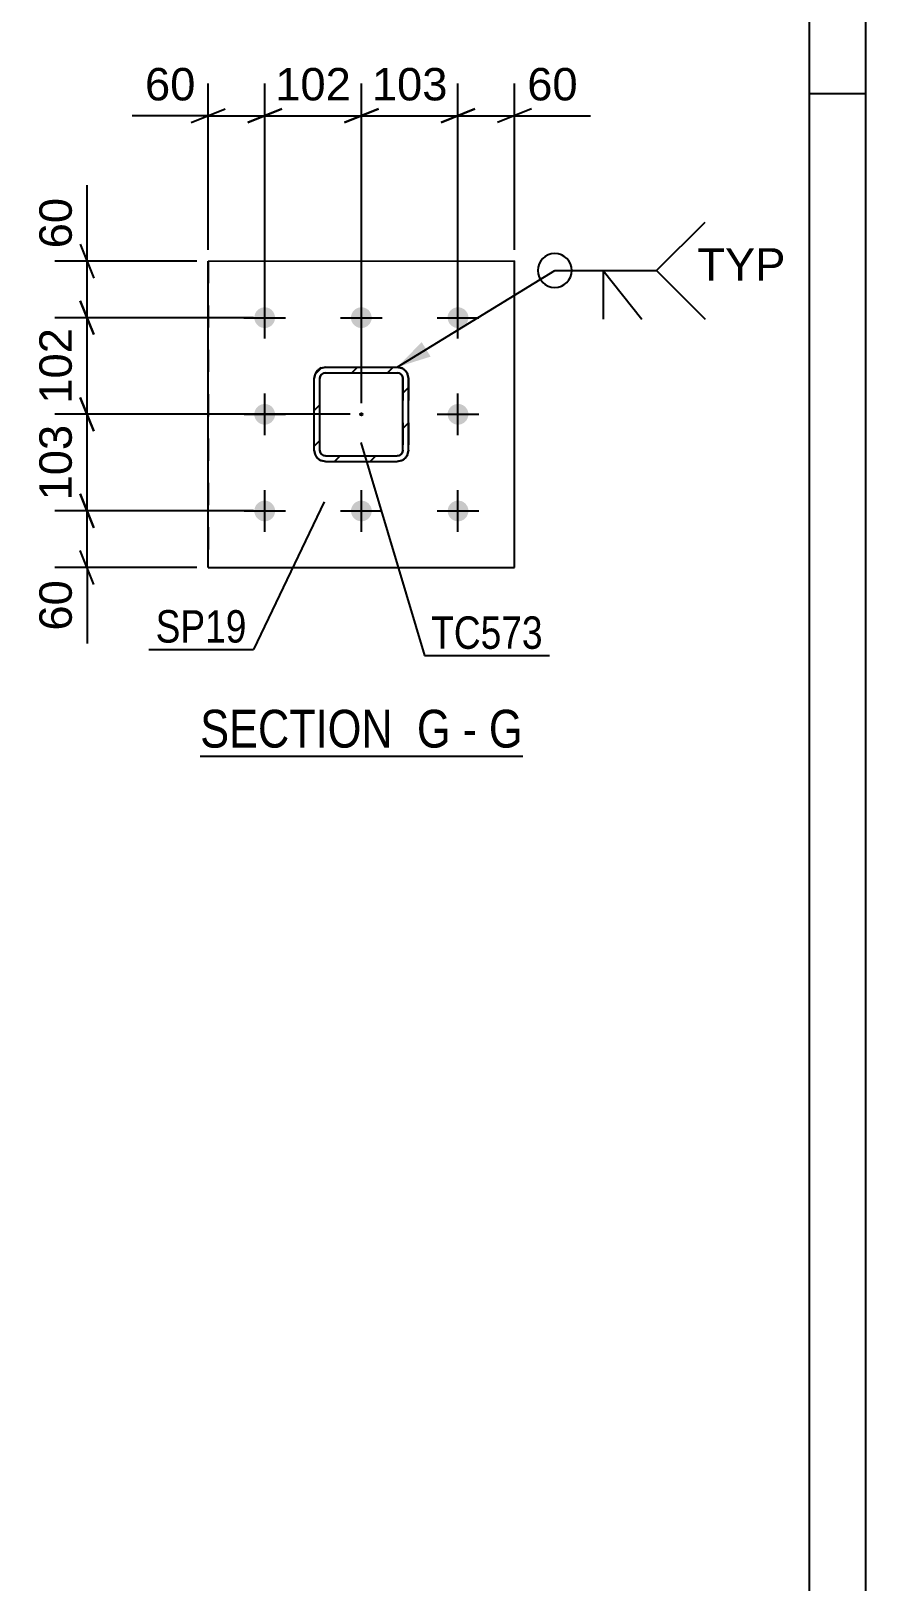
# Model space of a CAD drawing. Header units: millimetres. Extents: x -130 to 464, y -183 to 237.
# Drawn here: x 390 to 463.8, y -16.5 to 120.6 of the extents above; entities that cross this region are included whole.
import ezdxf

# ---------------------------------------------------------------- set-up
doc = ezdxf.new("R2010")
doc.units = ezdxf.units.MM
doc.linetypes.add('DXK_LINE_DOT2', pattern=[3.9198, 1.9599, -1.9599])
doc.linetypes.add('DXK_LINE_DOT3', pattern=[5.9187, 2.979, -0.9799, 0.9799, -0.9799])
doc.styles.add('Arial', font='ARIAL.TTF', dxfattribs={"height": 0.2})
doc.styles.add('Arial Narrow', font='ARIALN.TTF', dxfattribs={"height": 0.2})

# ---------------------------------------------------------------- blocks, each defined once
blk = doc.blocks.new('Unknown-284929020-1134')
at = {"color": 5, "linetype": 'Continuous'}
for p, q in [((463.79, -182.98), (463.79, 237.02)), ((458.79, -177.98), (458.79, 232.02)), ((463.79, 115.02), (458.79, 115.02))]:
    blk.add_line(p, q, dxfattribs=at)
blk = doc.blocks.new('Unknown-284929020-16 - 3766')
at = {"color": 6, "linetype": 'Continuous'}
blk.add_line((404.96, 56.5), (433.46, 56.5), dxfattribs=at)
at = {"color": 0, "linetype": 'Continuous'}
for points in [[(423.06, 57.25), (423.06, 60.75), (404.96, 60.75), (404.96, 57.25)], [(427.1, 57.25), (427.1, 60.75), (424.11, 60.75), (424.11, 57.25)], [(429.42, 57.25), (429.42, 60.75), (428.15, 60.75), (428.15, 57.25)], [(433.46, 57.25), (433.46, 60.75), (430.47, 60.75), (430.47, 57.25)]]:
    blk.add_wipeout(points, dxfattribs=at)
at = {"color": 7, "linetype": 'Continuous', "style": 'Arial Narrow'}
for s, p in [('SECTION ', (404.96, 57.25)), ('G', (424.11, 57.25)), ('G', (430.47, 57.25)), ('-', (428.15, 57.25))]:
    blk.add_text(s, height=3.34, dxfattribs=at).set_placement(p)
blk = doc.blocks.new('Bolt-284929020-3807 - 3766')
at = {"linetype": 'Continuous'}
for points in [[(411.57, 95.25), (411.55, 95.06), (411.5, 94.87), (411.4, 94.71), (411.28, 94.56), (411.12, 94.45), (410.95, 94.37), (410.76, 94.33), (410.57, 94.33), (410.38, 94.37), (410.2, 94.44), (410.05, 94.56), (409.92, 94.7), (409.82, 94.86), (409.76, 95.04), (409.74, 95.24), (409.76, 95.43), (409.82, 95.61), (409.91, 95.78), (410.04, 95.92), (410.19, 96.03), (410.37, 96.11), (410.55, 96.15), (410.75, 96.15), (410.93, 96.12), (411.11, 96.04), (411.27, 95.93), (411.39, 95.79), (411.49, 95.62), (411.55, 95.44)], [(420.12, 95.25), (420.1, 95.06), (420.04, 94.88), (419.94, 94.71), (419.82, 94.57), (419.66, 94.45), (419.49, 94.37), (419.3, 94.33), (419.11, 94.33), (418.92, 94.37), (418.75, 94.45), (418.59, 94.56), (418.46, 94.7), (418.36, 94.86), (418.3, 95.05), (418.28, 95.24), (418.3, 95.43), (418.36, 95.61), (418.45, 95.78), (418.58, 95.92), (418.73, 96.03), (418.91, 96.11), (419.1, 96.15), (419.29, 96.16), (419.48, 96.12), (419.65, 96.04), (419.81, 95.93), (419.94, 95.79), (420.03, 95.62), (420.09, 95.44)], [(428.66, 95.25), (428.64, 95.06), (428.58, 94.88), (428.49, 94.71), (428.36, 94.57), (428.2, 94.45), (428.03, 94.37), (427.84, 94.33), (427.65, 94.33), (427.46, 94.37), (427.29, 94.45), (427.13, 94.56), (427, 94.7), (426.91, 94.87), (426.85, 95.05), (426.82, 95.24), (426.84, 95.43), (426.9, 95.61), (426.99, 95.78), (427.12, 95.92), (427.28, 96.04), (427.45, 96.11), (427.64, 96.16), (427.83, 96.16), (428.02, 96.12), (428.19, 96.04), (428.35, 95.93), (428.48, 95.79), (428.58, 95.62), (428.64, 95.44)], [(411.58, 86.71), (411.56, 86.52), (411.5, 86.33), (411.4, 86.17), (411.28, 86.02), (411.12, 85.91), (410.95, 85.83), (410.76, 85.79), (410.57, 85.79), (410.38, 85.83), (410.21, 85.9), (410.05, 86.01), (409.92, 86.16), (409.82, 86.32), (409.76, 86.5), (409.74, 86.69), (409.76, 86.88), (409.82, 87.07), (409.91, 87.23), (410.04, 87.38), (410.19, 87.49), (410.37, 87.57), (410.56, 87.61), (410.75, 87.61), (410.94, 87.57), (411.11, 87.5), (411.27, 87.39), (411.4, 87.24), (411.49, 87.08), (411.55, 86.9)], [(428.66, 86.71), (428.64, 86.52), (428.58, 86.34), (428.49, 86.17), (428.36, 86.03), (428.21, 85.91), (428.03, 85.83), (427.84, 85.79), (427.65, 85.79), (427.46, 85.83), (427.29, 85.91), (427.13, 86.02), (427, 86.16), (426.91, 86.32), (426.85, 86.51), (426.83, 86.7), (426.84, 86.89), (426.9, 87.07), (427, 87.24), (427.12, 87.38), (427.28, 87.49), (427.45, 87.57), (427.64, 87.61), (427.83, 87.62), (428.02, 87.58), (428.19, 87.5), (428.35, 87.39), (428.48, 87.25), (428.58, 87.08), (428.64, 86.9)], [(411.58, 78.16), (411.56, 77.97), (411.5, 77.79), (411.41, 77.62), (411.28, 77.48), (411.12, 77.37), (410.95, 77.29), (410.76, 77.25), (410.57, 77.25), (410.38, 77.28), (410.21, 77.36), (410.05, 77.47), (409.92, 77.61), (409.83, 77.78), (409.76, 77.96), (409.74, 78.15), (409.76, 78.34), (409.82, 78.53), (409.91, 78.69), (410.04, 78.84), (410.2, 78.95), (410.37, 79.03), (410.56, 79.07), (410.75, 79.07), (410.94, 79.03), (411.11, 78.96), (411.27, 78.84), (411.4, 78.7), (411.49, 78.54), (411.56, 78.36)], [(420.12, 78.17), (420.1, 77.98), (420.04, 77.79), (419.95, 77.63), (419.82, 77.48), (419.67, 77.37), (419.49, 77.29), (419.3, 77.25), (419.11, 77.25), (418.92, 77.29), (418.75, 77.36), (418.59, 77.47), (418.46, 77.62), (418.37, 77.78), (418.31, 77.96), (418.28, 78.15), (418.3, 78.34), (418.36, 78.53), (418.46, 78.69), (418.58, 78.84), (418.74, 78.95), (418.91, 79.03), (419.1, 79.07), (419.29, 79.07), (419.48, 79.03), (419.65, 78.96), (419.81, 78.85), (419.94, 78.7), (420.04, 78.54), (420.1, 78.36)], [(428.66, 78.17), (428.64, 77.98), (428.58, 77.79), (428.49, 77.63), (428.36, 77.48), (428.21, 77.37), (428.03, 77.29), (427.85, 77.25), (427.65, 77.25), (427.47, 77.29), (427.29, 77.36), (427.13, 77.48), (427.01, 77.62), (426.91, 77.78), (426.85, 77.96), (426.83, 78.15), (426.85, 78.35), (426.9, 78.53), (427, 78.69), (427.13, 78.84), (427.28, 78.95), (427.45, 79.03), (427.64, 79.07), (427.83, 79.07), (428.02, 79.04), (428.2, 78.96), (428.35, 78.85), (428.48, 78.71), (428.58, 78.54), (428.64, 78.36)]]:
    blk.add_hatch(color=1, dxfattribs=at).paths.add_polyline_path(points)
at = {"color": 1, "linetype": 'Continuous'}
for p, q in [((410.66, 93.41), (410.66, 97.08)), ((419.2, 93.41), (419.2, 97.08)), ((427.74, 93.41), (427.74, 97.08)), ((408.82, 95.24), (412.49, 95.24)), ((417.37, 95.24), (421.03, 95.24)), ((425.91, 95.24), (429.57, 95.24)), ((410.66, 84.87), (410.66, 88.53)), ((427.74, 84.87), (427.74, 88.54)), ((408.83, 86.7), (412.49, 86.7)), ((425.91, 86.7), (429.58, 86.7)), ((410.66, 76.33), (410.66, 79.99)), ((419.2, 76.33), (419.2, 79.99)), ((427.74, 76.33), (427.74, 79.99)), ((408.83, 78.16), (412.49, 78.16)), ((417.37, 78.16), (421.04, 78.16)), ((425.91, 78.16), (429.58, 78.16))]:
    blk.add_line(p, q, dxfattribs=at)
blk = doc.blocks.new('Part-284929020-3791 - 3766')
at = {"linetype": 'Continuous'}
h = blk.add_hatch(dxfattribs=at)
h.set_pattern_fill('', scale=0.7, style=0, pattern_type=0)
h.set_pattern_definition([(45, (415.6497, 90.7914), (-1.57154, 1.57154), [])])
h.paths.add_polyline_path([(416.03, 90.87), (415.65, 90.79), (415.33, 90.57), (415.11, 90.25), (415.03, 89.87), (415.03, 83.53), (415.11, 83.15), (415.33, 82.83), (415.65, 82.61), (416.03, 82.53), (422.37, 82.54), (422.75, 82.61), (423.07, 82.83), (423.29, 83.15), (423.37, 83.54), (423.37, 89.87), (423.29, 90.25), (423.07, 90.58), (422.75, 90.79), (422.37, 90.87)])
h.paths.add_polyline_path([(422.37, 90.37), (422.56, 90.33), (422.72, 90.22), (422.83, 90.06), (422.87, 89.87), (422.87, 83.54), (422.83, 83.34), (422.72, 83.18), (422.56, 83.07), (422.37, 83.04), (416.03, 83.03), (415.84, 83.07), (415.68, 83.18), (415.57, 83.34), (415.53, 83.53), (415.53, 89.87), (415.57, 90.06), (415.68, 90.22), (415.84, 90.33), (416.03, 90.37)])
blk.add_hatch(color=246, dxfattribs=at).paths.add_polyline_path([(419.2, 86.6, -1), (419.2, 86.8, -1)])
at = {"color": 7, "linetype": 'DXK_LINE_DOT2'}
for p, q in [((415.65, 90.79), (416.03, 90.87)), ((416.03, 90.87), (422.37, 90.87)), ((422.37, 90.87), (422.75, 90.79)), ((415.03, 89.87), (415.11, 90.25)), ((415.03, 83.53), (415.03, 89.87)), ((415.57, 90.06), (415.53, 89.87)), ((415.53, 83.53), (415.53, 89.87)), ((415.68, 90.22), (415.57, 90.06)), ((415.84, 90.33), (415.68, 90.22)), ((416.03, 90.37), (415.84, 90.33)), ((416.03, 90.37), (422.37, 90.37)), ((422.56, 90.33), (422.37, 90.37)), ((422.72, 90.22), (422.56, 90.33)), ((422.83, 90.06), (422.72, 90.22)), ((422.87, 89.87), (422.83, 90.06)), ((422.87, 89.87), (422.87, 83.54)), ((423.29, 90.25), (423.37, 89.87)), ((423.37, 89.87), (423.37, 83.54)), ((415.11, 83.15), (415.03, 83.53)), ((415.53, 83.53), (415.57, 83.34)), ((415.57, 83.34), (415.68, 83.18)), ((416.03, 82.53), (415.65, 82.61)), ((415.68, 83.18), (415.84, 83.07)), ((415.84, 83.07), (416.03, 83.03)), ((416.03, 83.03), (422.37, 83.04)), ((416.03, 82.53), (422.37, 82.54)), ((422.37, 83.04), (422.56, 83.07)), ((422.75, 82.61), (422.37, 82.54)), ((422.56, 83.07), (422.72, 83.18)), ((422.72, 83.18), (422.83, 83.34)), ((422.83, 83.34), (422.87, 83.54)), ((423.37, 83.54), (423.29, 83.15))]:
    blk.add_line(p, q, dxfattribs=at)
at = {"color": 2, "linetype": 'Continuous'}
for p, q in [((416.03, 90.87), (415.65, 90.79)), ((416.03, 90.87), (416.03, 90.87)), ((416.03, 90.87), (422.37, 90.87)), ((422.37, 90.87), (422.37, 90.87)), ((422.75, 90.79), (422.37, 90.87)), ((415.11, 90.25), (415.03, 89.87)), ((415.03, 89.87), (415.03, 89.87)), ((415.03, 83.53), (415.03, 89.87)), ((415.53, 89.87), (415.57, 90.06)), ((415.53, 89.87), (415.53, 89.87)), ((415.53, 83.53), (415.53, 89.87)), ((415.57, 90.06), (415.68, 90.22)), ((415.68, 90.22), (415.84, 90.33)), ((415.84, 90.33), (416.03, 90.37)), ((416.03, 90.37), (416.03, 90.37)), ((416.03, 90.37), (422.37, 90.37)), ((422.37, 90.37), (422.37, 90.37)), ((422.37, 90.37), (422.56, 90.33)), ((422.56, 90.33), (422.72, 90.22)), ((422.72, 90.22), (422.83, 90.06)), ((422.83, 90.06), (422.87, 89.87)), ((422.87, 89.87), (422.87, 89.87)), ((422.87, 83.54), (422.87, 89.87)), ((423.37, 89.87), (423.29, 90.25)), ((423.37, 89.87), (423.37, 89.87)), ((423.37, 83.54), (423.37, 89.87)), ((415.03, 83.53), (415.03, 83.53)), ((415.03, 83.53), (415.11, 83.15)), ((415.53, 83.53), (415.53, 83.53)), ((415.57, 83.34), (415.53, 83.53)), ((415.68, 83.18), (415.57, 83.34)), ((415.65, 82.61), (416.03, 82.53)), ((415.84, 83.07), (415.68, 83.18)), ((416.03, 83.03), (415.84, 83.07)), ((416.03, 83.03), (422.37, 83.04)), ((416.03, 83.03), (416.03, 83.03)), ((416.03, 82.53), (422.37, 82.54)), ((416.03, 82.53), (416.03, 82.53)), ((422.56, 83.07), (422.37, 83.04)), ((422.37, 83.04), (422.37, 83.04)), ((422.37, 82.54), (422.75, 82.61)), ((422.37, 82.54), (422.37, 82.54)), ((422.72, 83.18), (422.56, 83.07)), ((422.83, 83.34), (422.72, 83.18)), ((422.87, 83.54), (422.83, 83.34)), ((422.87, 83.54), (422.87, 83.54)), ((423.29, 83.15), (423.37, 83.54)), ((423.37, 83.54), (423.37, 83.54))]:
    blk.add_line(p, q, dxfattribs=at)
at = {"color": 7, "linetype": 'DXK_LINE_DOT3'}
blk.add_line((419.2, 86.7), (419.2, 86.7), dxfattribs=at)
at = {"color": 246, "linetype": 'DXK_LINE_DOT2'}
blk.add_line((419.2, 86.7), (419.2, 86.7), dxfattribs=at)
at = {"color": 246, "linetype": 'Continuous'}
blk.add_circle((419.2, 86.7), 0.1, dxfattribs=at)
at = {"color": 7, "linetype": 'DXK_LINE_DOT2'}
for centre, start, end in [((416.03, 89.87), 112.5099, 157.5099), ((422.37, 89.87), 22.5099, 67.5099), ((416.03, 83.53), 202.5099, 247.5099), ((422.37, 83.54), 292.5099, 337.5099)]:
    blk.add_arc(centre, 1, start, end, dxfattribs=at)
at = {"color": 2, "linetype": 'Continuous'}
for centre, start, end in [((416.03, 89.87), 112.5099, 157.5099), ((422.37, 89.87), 22.5099, 67.5099), ((416.03, 83.53), 202.5099, 247.5099), ((422.37, 83.54), 292.5099, 337.5099)]:
    blk.add_arc(centre, 1, start, end, dxfattribs=at)
blk = doc.blocks.new('Part-284929020-3837 - 3766')
at = {"color": 2, "linetype": 'Continuous'}
for p, q in [((405.66, 100.24), (432.74, 100.25)), ((405.66, 100.24), (405.66, 100.24)), ((405.66, 73.16), (405.66, 100.24)), ((432.74, 73.16), (432.74, 100.25)), ((405.66, 73.16), (405.66, 73.16)), ((405.66, 73.16), (432.74, 73.16))]:
    blk.add_line(p, q, dxfattribs=at)
at = {"color": 7, "linetype": 'DXK_LINE_DOT2'}
for p, q in [((405.66, 100.24), (405.66, 73.16)), ((432.74, 73.16), (432.74, 100.25))]:
    blk.add_line(p, q, dxfattribs=at)
blk = doc.blocks.new('StraightDimension-284929020-3904 - 3766')
at = {"color": 7, "linetype": 'Continuous'}
for p, q in [((419.2, 87.7), (419.2, 115.94)), ((427.74, 96.24), (427.74, 115.94)), ((417.7, 112.49), (420.7, 113.69)), ((419.2, 113.09), (427.74, 113.09)), ((429.24, 113.69), (426.24, 112.49))]:
    blk.add_line(p, q, dxfattribs=at)
at = {"color": 0}
blk.add_wipeout([(427.4, 113.84), (427.4, 118.04), (419.53, 118.04), (419.53, 113.84)], dxfattribs=at)
at = {"color": 3, "style": 'Arial'}
blk.add_text('103', height=2.865, dxfattribs=at).set_placement((420.13, 114.44))
blk = doc.blocks.new('StraightDimension-284929020-3894 - 3766')
at = {"color": 7, "linetype": 'Continuous'}
for p, q in [((427.74, 96.24), (427.74, 115.94)), ((432.74, 101.25), (432.74, 115.94)), ((426.24, 112.49), (429.24, 113.69)), ((427.74, 113.09), (432.74, 113.09)), ((434.24, 113.69), (431.24, 112.49)), ((432.74, 113.09), (439.44, 113.09)), ((432.74, 113.09), (439.44, 113.09))]:
    blk.add_line(p, q, dxfattribs=at)
at = {"color": 0}
blk.add_wipeout([(438.91, 113.84), (438.91, 118.04), (433.26, 118.04), (433.26, 113.84)], dxfattribs=at)
at = {"color": 3, "style": 'Arial'}
blk.add_text('60', height=2.865, dxfattribs=at).set_placement((433.86, 114.44))
blk = doc.blocks.new('StraightDimension-284929020-3922 - 3766')
at = {"color": 7, "linetype": 'Continuous'}
for p, q in [((405.66, 101.24), (405.66, 115.94)), ((410.66, 96.24), (410.66, 115.94)), ((405.66, 113.09), (398.96, 113.09)), ((405.66, 113.09), (398.96, 113.09)), ((404.16, 112.49), (407.16, 113.69)), ((405.66, 113.09), (410.66, 113.09)), ((412.16, 113.69), (409.16, 112.49))]:
    blk.add_line(p, q, dxfattribs=at)
at = {"color": 0}
blk.add_wipeout([(405.13, 113.84), (405.13, 118.04), (399.48, 118.04), (399.48, 113.84)], dxfattribs=at)
at = {"color": 3, "style": 'Arial'}
blk.add_text('60', height=2.865, dxfattribs=at).set_placement((400.08, 114.44))
blk = doc.blocks.new('StraightDimension-284929020-3855 - 3766')
at = {"color": 7, "linetype": 'Continuous'}
for p, q in [((394.36, 79.66), (395.56, 76.66)), ((409.66, 78.16), (392.11, 78.16)), ((394.96, 73.16), (394.96, 78.16)), ((395.56, 71.66), (394.36, 74.66)), ((404.66, 73.16), (392.11, 73.16)), ((394.96, 73.16), (394.96, 66.46)), ((394.96, 73.16), (394.96, 66.46))]:
    blk.add_line(p, q, dxfattribs=at)
at = {"color": 0}
blk.add_wipeout([(394.21, 72.63), (390.01, 72.63), (390.01, 66.99), (394.21, 66.99)], dxfattribs=at)
at = {"color": 3, "style": 'Arial'}
blk.add_text('60', height=2.865, rotation=90.0002, dxfattribs=at).set_placement((393.61, 67.59))
blk = doc.blocks.new('StraightDimension-284929020-3865 - 3766')
at = {"color": 7, "linetype": 'Continuous'}
for p, q in [((394.36, 88.2), (395.56, 85.2)), ((418.2, 86.7), (392.11, 86.7)), ((394.96, 78.16), (394.96, 86.7)), ((395.56, 76.66), (394.36, 79.66)), ((409.66, 78.16), (392.11, 78.16))]:
    blk.add_line(p, q, dxfattribs=at)
at = {"color": 0}
blk.add_wipeout([(394.21, 86.37), (390.01, 86.37), (390.01, 78.49), (394.21, 78.49)], dxfattribs=at)
at = {"color": 3, "style": 'Arial'}
blk.add_text('103', height=2.865, rotation=90.0002, dxfattribs=at).set_placement((393.61, 79.09))
blk = doc.blocks.new('StraightDimension-284929020-3874 - 3766')
at = {"color": 7, "linetype": 'Continuous'}
for p, q in [((394.36, 96.74), (395.56, 93.74)), ((409.66, 95.24), (392.11, 95.24)), ((394.96, 86.7), (394.96, 95.24)), ((395.56, 85.2), (394.36, 88.2)), ((418.2, 86.7), (392.11, 86.7))]:
    blk.add_line(p, q, dxfattribs=at)
at = {"color": 0}
blk.add_wipeout([(394.21, 94.91), (390.01, 94.91), (390.01, 87.04), (394.21, 87.04)], dxfattribs=at)
at = {"color": 3, "style": 'Arial'}
blk.add_text('102', height=2.865, rotation=90.0002, dxfattribs=at).set_placement((393.61, 87.64))
blk = doc.blocks.new('StraightDimension-284929020-3883 - 3766')
at = {"color": 7, "linetype": 'Continuous'}
for p, q in [((394.96, 100.24), (394.96, 106.94)), ((394.96, 100.24), (394.96, 106.94)), ((394.36, 101.74), (395.56, 98.74)), ((404.66, 100.24), (392.11, 100.24)), ((394.96, 95.24), (394.96, 100.24)), ((395.56, 93.74), (394.36, 96.74)), ((409.66, 95.24), (392.11, 95.24))]:
    blk.add_line(p, q, dxfattribs=at)
at = {"color": 0}
blk.add_wipeout([(394.21, 106.41), (390.01, 106.41), (390.01, 100.77), (394.21, 100.77)], dxfattribs=at)
at = {"color": 3, "style": 'Arial'}
blk.add_text('60', height=2.865, rotation=90.0002, dxfattribs=at).set_placement((393.61, 101.37))
blk = doc.blocks.new('StraightDimension-284929020-3913 - 3766')
at = {"color": 7, "linetype": 'Continuous'}
for p, q in [((410.66, 96.24), (410.66, 115.94)), ((419.2, 87.7), (419.2, 115.94)), ((409.16, 112.49), (412.16, 113.69)), ((410.66, 113.09), (419.2, 113.09)), ((420.7, 113.69), (417.7, 112.49))]:
    blk.add_line(p, q, dxfattribs=at)
at = {"color": 0}
blk.add_wipeout([(418.86, 113.84), (418.86, 118.04), (410.99, 118.04), (410.99, 113.84)], dxfattribs=at)
at = {"color": 3, "style": 'Arial'}
blk.add_text('102', height=2.865, dxfattribs=at).set_placement((411.59, 114.44))
blk = doc.blocks.new('WeldMark-284929020-3932 - 3766')
at = {"linetype": 'Continuous'}
blk.add_hatch(color=30, dxfattribs=at).paths.add_polyline_path([(425.32, 91.8), (422.37, 90.87), (424.53, 93.08)])
at = {"color": 30, "linetype": 'Continuous'}
for p, q in [((422.37, 90.87), (436.29, 99.41)), ((436.29, 99.41), (445.29, 99.41))]:
    blk.add_line(p, q, dxfattribs=at)
at = {"color": 3, "linetype": 'Continuous'}
for q in [(444, 95.12), (440.58, 95.12)]:
    blk.add_line((440.58, 99.41), q, dxfattribs=at)
for start, end in [(90, 270), (270, 90)]:
    blk.add_arc((436.29, 99.41), 1.5, start, end, dxfattribs=at)
at = {"color": 0, "linetype": 'Continuous'}
blk.add_wipeout([(456.66, 98.51), (456.66, 101.51), (448.89, 101.51), (448.89, 98.51)], dxfattribs=at)
blk.add_wipeout([(456.66, 98.51), (456.66, 101.51), (448.89, 101.51), (448.89, 98.51)], dxfattribs=at)
at = {"color": 3, "linetype": 'Continuous'}
for q in [(449.58, 103.69), (449.58, 95.12)]:
    blk.add_line((445.29, 99.41), q, dxfattribs=at)
at = {"color": 3, "linetype": 'Continuous', "style": 'Arial'}
blk.add_text('TYP', height=2.865, dxfattribs=at).set_placement((448.89, 98.51))
blk = doc.blocks.new('Mark-284929020-3787 - 3766')
at = {"color": 0}
blk.add_wipeout([(435.23, 65.98), (435.23, 68.98), (425.37, 68.98), (425.37, 65.98)], dxfattribs=at)
blk.add_wipeout([(435.23, 65.98), (435.23, 68.98), (425.37, 68.98), (425.37, 65.98)], dxfattribs=at)
at = {"color": 30, "linetype": 'Continuous'}
for p, q in [((419.16, 84.2), (424.77, 65.38)), ((424.77, 65.38), (435.83, 65.38))]:
    blk.add_line(p, q, dxfattribs=at)
at = {"color": 3, "style": 'Arial Narrow'}
blk.add_text('TC573', height=2.863, dxfattribs=at).set_placement((425.37, 65.98))
blk = doc.blocks.new('Mark-284929020-3833 - 3766')
at = {"color": 0}
blk.add_wipeout([(409.06, 66.53), (409.06, 69.53), (401.02, 69.53), (401.02, 66.53)], dxfattribs=at)
blk.add_wipeout([(409.06, 66.53), (409.06, 69.53), (401.02, 69.53), (401.02, 66.53)], dxfattribs=at)
at = {"color": 30, "linetype": 'Continuous'}
for p in [(415.92, 78.98), (400.42, 65.93)]:
    blk.add_line(p, (409.66, 65.93), dxfattribs=at)
at = {"color": 3, "style": 'Arial Narrow'}
blk.add_text('SP19', height=2.863, dxfattribs=at).set_placement((401.02, 66.53))

msp = doc.modelspace()

# ---------------------------------------------------------------- block references
for name in ['Unknown-284929020-1134', 'Part-284929020-3837 - 3766', 'Bolt-284929020-3807 - 3766', 'Part-284929020-3791 - 3766']:
    msp.add_blockref(name, (0, 0))

# ---------------------------------------------------------------- next in the draw order: block references
for name in ['StraightDimension-284929020-3922 - 3766', 'StraightDimension-284929020-3904 - 3766', 'Mark-284929020-3787 - 3766', 'StraightDimension-284929020-3855 - 3766', 'Unknown-284929020-16 - 3766']:
    msp.add_blockref(name, (0, 0))

# ---------------------------------------------------------------- next in the draw order: block references
for name in ['StraightDimension-284929020-3894 - 3766', 'StraightDimension-284929020-3865 - 3766']:
    msp.add_blockref(name, (0, 0))

# ---------------------------------------------------------------- next in the draw order: block references
for name in ['WeldMark-284929020-3932 - 3766', 'StraightDimension-284929020-3874 - 3766', 'Mark-284929020-3833 - 3766']:
    msp.add_blockref(name, (0, 0))

# ---------------------------------------------------------------- next in the draw order: block references
msp.add_blockref('StraightDimension-284929020-3883 - 3766', (0, 0))

# ---------------------------------------------------------------- next in the draw order: block references
msp.add_blockref('StraightDimension-284929020-3913 - 3766', (0, 0))

doc.saveas('drawing.dxf')
